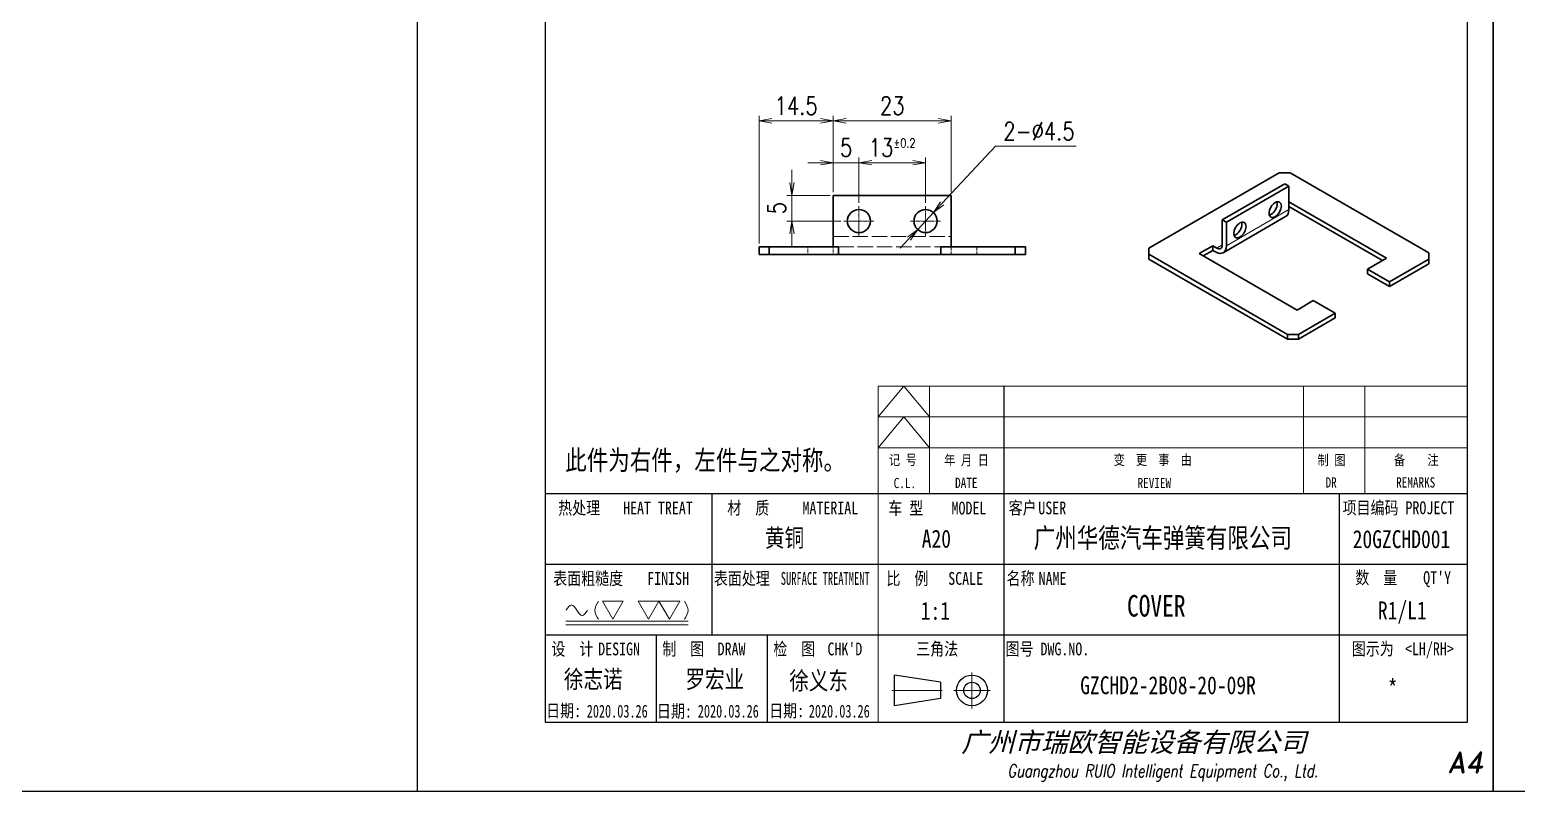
# Model space of a CAD drawing. Header units: millimetres. Extents: x 1201 to 11615, y -7347 to 2683.
# Drawn here: x 10480.5 to 10770.8, y 1515.7 to 1664.2 of the extents above; entities that cross this region are included whole.
import ezdxf
from ezdxf.enums import TextEntityAlignment as Align

# ---------------------------------------------------------------- set-up
doc = ezdxf.new("R2010")
doc.units = ezdxf.units.MM
for name, pattern in [('AM_ISO02W050x2', [3.75, 3, -0.75]), ('AM_ISO08W050x2', [9, 6, -0.75, 1.5, -0.75]), ('CENTER', [2, 1.25, -0.25, 0.25, -0.25])]:
    doc.linetypes.add(name, pattern=pattern)
for name, color, linetype, lineweight in [('CENTER', 2, 'AM_ISO08W050x2', 15), ('DIM', 3, 'Continuous', 20), ('DRAWING', 7, 'Continuous', 35), ('HIDDEN', 1, 'AM_ISO02W050x2', 18), ('图框', 7, 'Continuous', 15)]:
    doc.layers.add(name, color=color, linetype=linetype, lineweight=lineweight)
doc.layers.add('图\\M+19E79\\M+195B6\\M+18E9A', color=7, linetype='Continuous')
doc.styles.add('DIM', font='romans.shx', dxfattribs={"width": 0.8, "bigfont": 'bigfont.shx'})
doc.styles.add('STYLE1', font='')
doc.styles.add('国标', font='simfang.ttf', dxfattribs={"width": 0.8})
doc.styles.add('标题\\M+18E9A', font='romand.shx', dxfattribs={"oblique": 10, "bigfont": 'bigfont.shx'})
doc.styles.get('STYLE1').set_extended_font_data('SimSun')
doc.dimstyles.new('YH 1-1$0', dxfattribs={"dimtxt": 3.5, "dimasz": 2.5, "dimexe": 1, "dimexo": 0.625, "dimgap": 1.2, "dimtad": 1, "dimzin": 9, "dimdsep": 46, "dimtxsty": 'DIM', "dimblk": 'OPEN', "dimcen": 0, "dimclrd": 8, "dimclre": 8, "dimclrt": 2, "dimazin": 2, "dimtfac": 0.5, "dimtmove": 0, "dimatfit": 3, "dimldrblk": 'OPEN', "dimfxl": 0, "dimtolj": 1, "dimlwd": 13, "dimlwe": 13, "dimarcsym": 0})
doc.dimstyles.new('YH 1-1$3', dxfattribs={"dimtxt": 3.5, "dimasz": 2.5, "dimexe": 1, "dimexo": 0.625, "dimgap": 1.2, "dimtad": 1, "dimtoh": 1, "dimzin": 9, "dimdsep": 46, "dimtxsty": 'DIM', "dimblk": 'OPEN', "dimcen": 0, "dimclrd": 8, "dimclre": 8, "dimclrt": 2, "dimazin": 2, "dimtfac": 0.5, "dimtmove": 0, "dimatfit": 3, "dimldrblk": 'OPEN', "dimfxl": 0, "dimtolj": 1, "dimlwd": 13, "dimlwe": 13, "dimarcsym": 0})

# ---------------------------------------------------------------- blocks, each defined once
blk = doc.blocks.new('GZDEH零件A4图框V01版')
at = {"color": 2, "linetype": 'ByBlock', "lineweight": 30}
for p, q in [((102.17, 21.26), (93.17, 22.66)), ((93.17, 16.66), (93.17, 22.66)), ((102.17, 21.26), (102.17, 18.06)), ((102.17, 18.06), (93.17, 16.66))]:
    blk.add_line(p, q, dxfattribs=at)
at = {"color": 1, "linetype": 'CENTER', "lineweight": 5, "ltscale": 16.256}
for p, q in [((108.3, 23.18), (108.3, 16.14)), ((111.82, 19.66), (104.78, 19.66))]:
    blk.add_line(p, q, dxfattribs=at)
at = {"color": 1, "linetype": 'CENTER', "lineweight": 5, "ltscale": 9.144}
blk.add_line((102.47, 19.66), (92.65, 19.66), dxfattribs=at)
at = {"color": 2, "linetype": 'ByBlock', "lineweight": 30}
for radius in [3, 1.6]:
    blk.add_circle((108.3, 19.66), radius, dxfattribs=at)
at = {"layer": 'Defpoints', "linetype": 'Continuous'}
for p, q in [((0, 297), (0, 0)), ((210, 297), (0, 297)), ((210, 0), (210, 297)), ((210, 297), (210, 0)), ((0, 0), (210, 0))]:
    blk.add_line(p, q, dxfattribs=at)
at = {"layer": '图\\M+19E79\\M+195B6\\M+18E9A', "linetype": 'Continuous'}
for p, q in [((25, 292), (25, 13.5)), ((205, 292), (25, 292)), ((205, 13.5), (205, 292)), ((205, 13.5), (205, 97)), ((25, 13.5), (205, 13.5))]:
    blk.add_line(p, q, dxfattribs=at)
at = {"layer": '图\\M+19E79\\M+195B6\\M+18E9A', "color": 9}
for p, q in [((25, 292), (41.88, 283.54)), ((41.88, 264.79), (41.88, 292)), ((47.66, 291.75), (47.66, 292)), ((132.6, 264.79), (132.6, 292)), ((41.88, 288.22), (132.6, 288.22)), ((51.96, 272.29), (51.96, 288.22)), ((62.04, 272.29), (62.04, 288.22)), ((72.12, 272.29), (72.12, 288.22)), ((82.2, 268.54), (82.2, 288.22)), ((94.8, 264.79), (94.8, 288.22)), ((107.4, 264.79), (107.4, 288.22)), ((120, 264.79), (120, 288.22)), ((25, 283.54), (132.6, 283.54)), ((25, 279.79), (132.6, 279.79)), ((25, 276.04), (132.6, 276.04)), ((29.43, 272.34), (29.43, 276.04)), ((36.42, 272.34), (36.42, 276.04)), ((25.94, 274.19), (28, 274.19)), ((31.1, 273.3), (31.58, 275.09)), ((31.1, 273.3), (33.51, 273.3)), ((31.58, 275.09), (33.99, 275.09)), ((33.51, 273.3), (33.99, 275.09)), ((38.03, 273.3), (39.36, 275.16)), ((39.11, 273.3), (40.45, 275.16)), ((25, 272.29), (132.6, 272.29)), ((39.09, 269.41), (39.09, 271.18)), ((25, 268.54), (132.6, 268.54)), ((37.93, 269.41), (40.32, 269.41)), ((38.08, 267.29), (39.43, 267.29)), ((25, 264.79), (132.6, 264.79)), ((37.3, 266.69), (40.28, 266.69)), ((38.08, 266.09), (39.44, 266.09)), ((114.5, 79), (114.5, 13.5)), ((205, 58), (25, 58)), ((57.5, 58), (57.5, 30.5)), ((114.5, 58), (114.5, 13.5)), ((180, 58), (180, 13.5)), ((25, 44.25), (205, 44.25)), ((25, 30.5), (205, 30.5)), ((46.68, 30.5), (46.68, 13.5)), ((46.68, 30.5), (46.68, 13.5)), ((68.34, 30.5), (68.34, 13.5)), ((68.34, 30.5), (68.34, 13.5))]:
    blk.add_line(p, q, dxfattribs=at)
at = {"layer": '图框', "color": 7}
for p, q in [((90, 79), (205, 79)), ((90, 13.5), (90, 79))]:
    blk.add_line(p, q, dxfattribs=at)
at = {"layer": '图框', "color": 9}
for p, q in [((90, 73), (95, 79)), ((95, 79), (100, 73)), ((100, 58), (100, 79)), ((173, 58), (173, 79)), ((185, 79), (185, 58)), ((90, 73), (205, 73)), ((90, 67), (95, 73)), ((95, 73), (100, 67)), ((90, 67), (205, 67))]:
    blk.add_line(p, q, dxfattribs=at)
at = {"layer": '图\\M+19E79\\M+195B6\\M+18E9A', "color": 9, "style": '国标'}
for s, height, width, p in [('基本尺寸', 2, 0.8, (32.84, 288.88)), ('未注公差尺寸的极限偏差', 2, 0.8, (68.32, 289.02)), ('<GB/T1804>', 2, 0.8, (118.29, 289.19)), ('30', 1.2, 0.8, (72.55, 286.35)), ('金   属', 2, 0.8, (29.33, 280.48)), ('±0.1', 1.5, 0.8, (43.78, 280.23)), ('±0.1', 1.5, 0.8, (53.86, 280.23)), ('±0.2', 1.5, 0.8, (63.94, 280.23)), ('±0.3', 1.5, 0.8, (74.02, 280.23)), ('±0.5', 1.5, 0.8, (84.1, 280.23)), ('±0.8', 1.5, 0.8, (96.7, 280.23)), ('±1.2', 1.5, 0.8, (110.02, 280.23)), ('±2', 1.5, 0.8, (124.09, 280.23)), ('非 金 属', 2, 0.8, (28.53, 276.82)), ('---', 1.5, 0.8, (43.78, 276.81)), ('±0.2', 1.5, 0.8, (53.86, 276.54)), ('±0.3', 1.5, 0.8, (63.94, 276.69)), ('±0.4', 1.5, 0.8, (74.02, 276.75)), ('±0.6', 1.5, 0.8, (84.1, 276.75)), ('±0.9', 1.5, 0.8, (96.7, 276.78)), ('±1.3', 1.5, 0.8, (110.02, 276.84)), ('±2.5', 1.5, 0.8, (124.09, 276.85)), ('0.1', 1.5, 0.8, (63.94, 273.12)), ('0.2', 1.5, 0.8, (74.02, 273.13)), ('0.4', 1.5, 0.8, (84.1, 273.13)), ('0.6', 1.5, 0.8, (96.7, 273.11)), ('0.8', 1.5, 0.8, (110.02, 273.13)), ('1.5', 1.5, 0.8, (124.09, 273.12)), ('0.6', 1.5, 0.8, (84.1, 269.33)), ('0.8', 1.5, 0.8, (96.7, 269.3)), ('1', 1.5, 0.8, (110.02, 269.34)), ('2', 1.5, 0.8, (124.09, 269.2)), ('0.8', 1.5, 0.8, (96.7, 265.59)), ('1', 1.5, 0.8, (110.1, 265.6)), ('2', 1.5, 0.8, (124.13, 265.57)), ('热处理', 2.5, 0.8, (27.54, 54)), ('材  质', 2.5, 0.8, (60.55, 54)), ('项目编码 PROJECT', 2.5, 0.8, (180.64, 54.03)), ('表面粗糙度', 2.5, 0.8, (26.56, 40.25)), ('表面处理', 2.5, 0.8, (57.91, 40.25)), ('SURFACE TREATMENT', 2.5, 0.6, (70.98, 40.25)), ('比  例\u3000', 2.5, 0.8, (91.61, 40.25)), ('SCALE', 2.5, 0.8, (103.66, 40.25)), ('名称\u3000', 2.5, 0.8, (115.05, 40.25)), ('NAME', 2.5, 0.8, (121.31, 40.25)), ('数  量', 2.5, 0.8, (183.12, 40.41)), ("QT'Y ", 2.5, 0.8, (196.37, 40.41)), (' DESIGN', 2.5, 0.8, (33.98, 26.5)), ("CHK'D", 2.5, 0.8, (80.09, 26.5)), ('三角法', 2.5, 0.8, (97.41, 26.5)), ('图号', 2.5, 0.8, (114.87, 26.5)), ('DWG.NO.', 2.5, 0.8, (121.67, 26.5)), ('图示为', 2.5, 0.8, (182.45, 26.53)), ('<LH/RH>', 2.5, 0.8, (192.82, 26.53)), (' DRAW', 2.5, 0.8, (57.29, 26.5))]:
    blk.add_text(s, height=height, dxfattribs=dict(at, width=width)).set_placement(p)
at = {"layer": '图\\M+19E79\\M+195B6\\M+18E9A', "color": 9, "lineweight": 15, "style": '国标', "width": 0.8}
for s, p in [('0.5', (42.54, 286.35)), ('以上', (45.15, 286.3)), ('3', (52.39, 286.35)), ('以上', (53.76, 286.3)), ('10', (62.47, 286.35)), ('以上', (64.6, 286.3)), ('以上', (74.53, 286.3)), ('120', (82.39, 286.35)), ('以上', (85.72, 286.3)), ('400', (95.03, 286.35)), ('以上', (98.19, 286.3)), ('1000', (107.63, 286.35)), ('以上', (111.67, 286.3)), ('2000', (120.23, 286.35)), ('以上', (124.31, 286.3)), ('3', (47.24, 284.06)), ('以下', (48.61, 284.01)), ('10', (56.7, 283.92)), ('以下', (58.69, 283.87)), ('30', (66.78, 283.92)), ('以下', (68.77, 283.87)), ('120', (75.77, 283.92)), ('以下', (78.85, 283.87)), ('400', (88.21, 283.92)), ('以下', (91.45, 283.87)), ('1000', (99.92, 283.92)), ('以下', (104.05, 283.87)), ('2000', (112.5, 283.92)), ('以下', (116.65, 283.87)), ('4000', (125.1, 283.92)), ('以下', (129.25, 283.87))]:
    blk.add_text(s, height=1.2, dxfattribs=at).set_placement(p)
at = {"layer": '图\\M+19E79\\M+195B6\\M+18E9A', "color": 9, "lineweight": 13, "style": '国标'}
blk.add_text('0.6', height=1.5, dxfattribs=at).set_placement((60.56, 265.61))
at = {"layer": '图\\M+19E79\\M+195B6\\M+18E9A', "color": 9, "style": '国标', "width": 0.8}
for s, p in [('HEAT TREAT', (47, 54)), ('MATERIAL', (80.65, 54)), ('客户', (118.19, 54)), ('USER', (123.97, 54)), ('FINISH', (48.99, 40.25)), ('设  计', (30.3, 26.5)), ('制  图', (51.94, 26.5)), ('检  图', (73.62, 26.5)), ('日期:', (28.6, 14.46)), ('日期:', (50.22, 14.36)), ('日期:', (72.13, 14.46))]:
    blk.add_text(s, height=2.5, dxfattribs=at).set_placement(p, align=Align.CENTER)
for s, p in [('车 型', (95.38, 55.27)), ('MODEL', (107.71, 55.22))]:
    blk.add_text(s, height=2.5, dxfattribs=at).set_placement(p, align=Align.MIDDLE)
at = {"layer": '图\\M+19E79\\M+195B6\\M+18E9A', "color": 7, "lineweight": -3, "style": 'STYLE1', "oblique": 15}
blk.add_text('广州市瑞欧智能设备有限公司', height=3.8, dxfattribs=at).set_placement((106.21, 7.68))
at = {"layer": '图\\M+19E79\\M+195B6\\M+18E9A', "color": 7, "style": '标题\\M+18E9A', "oblique": 10}
blk.add_text('A4', height=4, dxfattribs=at).set_placement((204.57, 5.66), align=Align.MIDDLE)
at = {"layer": '图\\M+19E79\\M+195B6\\M+18E9A', "color": 7, "style": '标题\\M+18E9A', "oblique": 10, "width": 0.75}
blk.add_text('Guangzhou RUIO Intelligent Equipment Co., Ltd. ', height=2.5, dxfattribs=at).set_placement((146.18, 3.62), align=Align.MIDDLE)
at = {"layer": '图\\M+19E79\\M+195B6\\M+18E9A', "color": 9, "lineweight": 15, "insert": (94.85, 290.31), "char_height": 1.2, "width": 8.7957, "attachment_point": 1, "style": '国标'}
blk.add_mtext('(单位mm)', dxfattribs=at)
at = {"layer": '图\\M+19E79\\M+195B6\\M+18E9A', "color": 9, "insert": (54.02, 273.09), "char_height": 1.5, "attachment_point": 7, "style": '国标'}
blk.add_mtext_dynamic_manual_height_columns('0.05', width=5.1982, gutter_width=12.5, heights=[0], dxfattribs=at)
at = {"layer": '图框', "color": 9, "style": '国标', "width": 0.8}
for s, p in [('记 号', (94.82, 63.62)), ('年 月 日', (107.24, 63.57)), ('变  更  事  由', (143.58, 63.63)), ('C.L.', (95.2, 59.11)), ('DATE', (107.19, 59.14)), ('REVIEW', (143.89, 59.11))]:
    blk.add_text(s, height=2, dxfattribs=at).set_placement(p, align=Align.CENTER)
for s, p in [('制 图', (178.49, 64.61)), ('备    注', (195.02, 64.64)), ('DR', (178.4, 60.22)), ('REMARKS', (194.91, 60.23))]:
    blk.add_text(s, height=2, dxfattribs=at).set_placement(p, align=Align.MIDDLE)
blk = doc.blocks.new('FINISH_012')
at = {"layer": 'DIM'}
for p, q in [((-16.94, -5), (-14.06, -5)), ((-15.5, -7.5), (-16.94, -5)), ((-14.06, -5), (-15.5, -7.5)), ((-11.94, -5), (-9.06, -5)), ((-10.5, -7.5), (-11.94, -5)), ((-9.06, -5), (-10.5, -7.5)), ((-7.61, -7.5), (-9.06, -5)), ((-9.06, -5), (-6.17, -5)), ((-6.17, -5), (-7.61, -7.5)), ((-22.04, -7.78), (-5, -7.78)), ((-22.04, -8.28), (-5, -8.28))]:
    blk.add_line(p, q, dxfattribs=at)
for points in [[(-22, -6.25), (-21.25, -5.5), (-20.5, -6.25), (-19.75, -7), (-19, -6.25)], [(-17.5, -5), (-18, -6.25), (-17.5, -7.5)], [(-5.5, -5), (-5, -6.25), (-5.5, -7.5)]]:
    blk.add_spline(points, degree=3, dxfattribs=at)
blk = doc.blocks.new('5R67EY')
at = {"color": 7, "lineweight": 13, "ltscale": 0.469485}
blk.add_line((194349.87, 13399.97), (194366.14, 13409.36), dxfattribs=at)
at = {"color": 7, "lineweight": 13, "ltscale": 0.040825}
blk.add_line((194347.4, 13399.36), (194348.81, 13400.17), dxfattribs=at)
at = {"layer": 'DRAWING', "lineweight": 35}
for p, q in [((194363.66, 13418.95), (194329.72, 13399.36)), ((194402.55, 13398.13), (194366.49, 13418.95)), ((194366.14, 13411.4), (194391.59, 13396.7)), ((194390.53, 13396.09), (194366.14, 13410.17)), ((194329.72, 13397.72), (194365.78, 13376.9)), ((194329.72, 13396.5), (194365.78, 13375.68)), ((194368.26, 13383.23), (194342.8, 13397.93))]:
    blk.add_line(p, q, dxfattribs=at)
at = {"layer": 'DRAWING', "lineweight": 35, "ltscale": 0.070711}
for p, q in [((194366.49, 13418.95), (194363.66, 13418.95)), ((194365.78, 13376.9), (194368.61, 13376.9)), ((194365.78, 13375.68), (194368.61, 13375.68))]:
    blk.add_line(p, q, dxfattribs=at)
at = {"layer": 'DRAWING', "lineweight": 35, "ltscale": 0.469485}
for p, q in [((194365.08, 13416.09), (194348.81, 13406.7)), ((194349.87, 13406.09), (194366.14, 13415.48)), ((194365.31, 13407.53), (194349.05, 13398.14))]:
    blk.add_line(p, q, dxfattribs=at)
at = {"layer": 'DRAWING', "lineweight": 35, "ltscale": 0.030619}
for p, q in [((194365.08, 13416.09), (194366.14, 13415.48)), ((194348.81, 13406.7), (194349.87, 13406.09)), ((194346.34, 13399.97), (194347.4, 13399.36)), ((194346.34, 13398.74), (194346.34, 13399.97)), ((194329.72, 13397.72), (194329.72, 13396.5)), ((194402.55, 13395.27), (194402.55, 13396.5)), ((194386.64, 13392.62), (194386.64, 13393.84)), ((194392.3, 13390.58), (194392.3, 13389.35)), ((194378.16, 13381.19), (194378.16, 13382.41)), ((194365.78, 13376.9), (194365.78, 13375.68)), ((194368.61, 13376.9), (194368.61, 13375.68))]:
    blk.add_line(p, q, dxfattribs=at)
at = {"layer": 'DRAWING', "lineweight": 35, "ltscale": 0.153093}
for p, q in [((194366.14, 13409.36), (194366.14, 13415.48)), ((194349.87, 13406.09), (194349.87, 13399.97))]:
    blk.add_line(p, q, dxfattribs=at)
at = {"layer": 'DRAWING', "lineweight": 35, "ltscale": 0.163299}
for p, q in [((194348.81, 13406.7), (194348.81, 13400.17)), ((194386.64, 13393.84), (194392.3, 13390.58)), ((194392.3, 13389.35), (194386.64, 13392.62)), ((194378.16, 13382.41), (194372.5, 13385.68))]:
    blk.add_line(p, q, dxfattribs=at)
at = {"layer": 'DRAWING', "lineweight": 35, "ltscale": 0.003615}
blk.add_line((194362.6, 13409.36), (194362.73, 13409.43), dxfattribs=at)
at = {"layer": 'DRAWING', "lineweight": 35, "ltscale": 0.001857}
blk.add_line((194362.67, 13409.32), (194362.6, 13409.36), dxfattribs=at)
at = {"layer": 'DRAWING', "lineweight": 35, "ltscale": 0.040825}
for p, q in [((194329.72, 13399.36), (194329.72, 13397.72)), ((194402.55, 13396.5), (194402.55, 13398.13))]:
    blk.add_line(p, q, dxfattribs=at)
at = {"layer": 'DRAWING', "lineweight": 35, "ltscale": 0.102062}
blk.add_line((194342.8, 13397.93), (194346.34, 13399.97), dxfattribs=at)
at = {"layer": 'DRAWING', "lineweight": 35, "ltscale": 0.071443}
blk.add_line((194343.86, 13397.31), (194346.34, 13398.74), dxfattribs=at)
at = {"layer": 'DRAWING', "lineweight": 35, "ltscale": 0.020412}
blk.add_line((194346.34, 13398.74), (194347.05, 13398.33), dxfattribs=at)
at = {"layer": 'DRAWING', "lineweight": 35, "ltscale": 0.142887}
blk.add_line((194391.59, 13396.7), (194386.64, 13393.84), dxfattribs=at)
at = {"layer": 'DRAWING', "lineweight": 35, "ltscale": 0.29598}
for p, q in [((194392.3, 13390.58), (194402.55, 13396.5)), ((194392.3, 13389.35), (194402.55, 13395.27))]:
    blk.add_line(p, q, dxfattribs=at)
at = {"layer": 'DRAWING', "lineweight": 35, "ltscale": 0.122474}
blk.add_line((194372.5, 13385.68), (194368.26, 13383.23), dxfattribs=at)
at = {"layer": 'DRAWING', "lineweight": 35, "ltscale": 0.275568}
for p, q in [((194368.61, 13376.9), (194378.16, 13382.41)), ((194368.61, 13375.68), (194378.16, 13381.19))]:
    blk.add_line(p, q, dxfattribs=at)
at = {"layer": 'DRAWING', "lineweight": 35}
for centre, start, end in [((194360.69, 13409.57), 283.6241, 300.7322), ((194351.49, 13404.27), 283.6246, 300.7319)]:
    blk.add_arc(centre, 1.68, start, end, dxfattribs=at)
for centre, major_axis, ratio, start_param, end_param in [((194362.6, 13409.36), (-1.12, -1.95), 0.57735, 3.92699, 6.283185), ((194362.6, 13409.36), (-1.12, -1.95), 0.57735, 6.283185, 9.424777), ((194361.54, 13409.97), (-1.12, -1.95), 0.57735, 0.785398, 2.356194), ((194362.6, 13409.36), (-1.12, -1.95), 0.57735, 3.141592, 3.92699), ((194361.54, 13409.97), (1.12, 1.95), 0.57735, 5.497786, 5.792303), ((194353.41, 13404.05), (-1.13, -1.95), 0.577302, 3.141592, 6.283117), ((194363.31, 13410.99), (-2, 3.46), 0.577351, 3.141593, 3.926991), ((194352.35, 13404.66), (-1.13, -1.95), 0.577355, 0.785406, 2.356187), ((194353.41, 13404.05), (1.12, 1.95), 0.57735, 3.92699, 5.497786), ((194352.35, 13404.66), (1.12, 1.95), 0.57735, 5.497786, 5.792303), ((194353.41, 13404.05), (-1.12, -1.95), 0.57735, 2.356194, 3.141592), ((194347.4, 13400.99), (-1, 1.73), 0.577351, 2.356195, 3.141593), ((194347.4, 13400.99), (-1, 1.73), 0.577351, 3.141593, 3.926991), ((194347.05, 13401.6), (2, -3.46), 0.577351, 0, 0.785398), ((194353.41, 13404.05), (-1.12, -1.95), 0.577446, 0.000085, 0.785674), ((194347.05, 13401.6), (2, -3.46), 0.577351, 5.497787, 6.283186)]:
    blk.add_ellipse(centre, major_axis=major_axis, ratio=ratio, start_param=start_param, end_param=end_param, dxfattribs=at)
blk = doc.blocks.new('_Open')
at = {"color": 0, "linetype": 'ByBlock', "lineweight": -2}
for p, q in [((-1, 0.17), (0, 0)), ((-1, -0.17), (0, 0)), ((0, 0), (-1, 0))]:
    blk.add_line(p, q, dxfattribs=at)
blk = doc.blocks.new('*D388')
at = {"layer": 'Defpoints', "color": 0, "ltscale": 2, "transparency": 16777216}
for p in [(10622.8, 1646.39), (10637.3, 1631.85), (10622.8, 1621.85)]:
    blk.add_point(p, dxfattribs=at)
at = {"layer": 'DIM', "color": 8, "lineweight": 13, "ltscale": 2, "transparency": 16777216}
for p, q in [((10622.8, 1622.47), (10622.8, 1647.39)), ((10634.8, 1646.39), (10625.3, 1646.39)), ((10637.3, 1632.47), (10637.3, 1647.39))]:
    blk.add_line(p, q, dxfattribs=at)
at = {"layer": 'DIM', "color": 8, "lineweight": 13, "ltscale": 2, "transparency": 16777216, "xscale": 2.5, "yscale": 2.5, "zscale": 2.5, "rotation": 180}
blk.add_blockref('_Open', (10622.8, 1646.39), dxfattribs=at)
at = {"layer": 'DIM', "color": 8, "lineweight": 13, "ltscale": 2, "transparency": 16777216, "xscale": 2.5, "yscale": 2.5, "zscale": 2.5}
blk.add_blockref('_Open', (10637.3, 1646.39), dxfattribs=at)
at = {"layer": 'DIM', "color": 2, "ltscale": 2, "transparency": 16777216, "insert": (10630.05, 1649.34), "char_height": 3.5, "attachment_point": 5, "style": 'DIM'}
blk.add_mtext('\\A1;14.5', dxfattribs=at)
blk = doc.blocks.new('*D389')
at = {"layer": 'Defpoints', "color": 0, "ltscale": 2, "transparency": 16777216}
for p in [(10660.3, 1646.39), (10637.3, 1631.85), (10660.3, 1631.85)]:
    blk.add_point(p, dxfattribs=at)
at = {"layer": 'DIM', "color": 8, "lineweight": 13, "ltscale": 2, "transparency": 16777216}
for p, q in [((10637.3, 1632.47), (10637.3, 1647.39)), ((10639.8, 1646.39), (10657.8, 1646.39)), ((10660.3, 1632.47), (10660.3, 1647.39))]:
    blk.add_line(p, q, dxfattribs=at)
at = {"layer": 'DIM', "color": 8, "lineweight": 13, "ltscale": 2, "transparency": 16777216, "xscale": 2.5, "yscale": 2.5, "zscale": 2.5, "rotation": 180}
blk.add_blockref('_Open', (10637.3, 1646.39), dxfattribs=at)
at = {"layer": 'DIM', "color": 8, "lineweight": 13, "ltscale": 2, "transparency": 16777216, "xscale": 2.5, "yscale": 2.5, "zscale": 2.5}
blk.add_blockref('_Open', (10660.3, 1646.39), dxfattribs=at)
at = {"layer": 'DIM', "color": 2, "ltscale": 2, "transparency": 16777216, "insert": (10648.8, 1649.34), "char_height": 3.5, "attachment_point": 5, "style": 'DIM'}
blk.add_mtext('\\A1;23', dxfattribs=at)
blk = doc.blocks.new('*D390')
at = {"layer": 'Defpoints', "color": 0, "ltscale": 2, "transparency": 16777216}
for p in [(10637.3, 1638.23), (10637.3, 1631.85), (10642.3, 1629.77)]:
    blk.add_point(p, dxfattribs=at)
at = {"layer": 'DIM', "color": 8, "lineweight": 13, "ltscale": 2, "transparency": 16777216}
for p, q in [((10634.8, 1638.23), (10632.3, 1638.23)), ((10637.3, 1632.47), (10637.3, 1639.23)), ((10642.3, 1638.23), (10637.3, 1638.23)), ((10642.3, 1630.4), (10642.3, 1639.23)), ((10644.8, 1638.23), (10647.3, 1638.23))]:
    blk.add_line(p, q, dxfattribs=at)
at = {"layer": 'DIM', "color": 8, "lineweight": 13, "ltscale": 2, "transparency": 16777216, "xscale": 2.5, "yscale": 2.5, "zscale": 2.5}
blk.add_blockref('_Open', (10637.3, 1638.23), dxfattribs=at)
at = {"layer": 'DIM', "color": 8, "lineweight": 13, "ltscale": 2, "transparency": 16777216, "xscale": 2.5, "yscale": 2.5, "zscale": 2.5, "rotation": 180}
blk.add_blockref('_Open', (10642.3, 1638.23), dxfattribs=at)
at = {"layer": 'DIM', "color": 2, "ltscale": 2, "transparency": 16777216, "insert": (10639.8, 1641.18), "char_height": 3.5, "attachment_point": 5, "style": 'DIM'}
blk.add_mtext('\\A1;5', dxfattribs=at)
blk = doc.blocks.new('*D391')
at = {"layer": 'Defpoints', "color": 0, "ltscale": 2, "transparency": 16777216}
for p in [(10655.3, 1638.23), (10642.3, 1629.77), (10655.3, 1629.77)]:
    blk.add_point(p, dxfattribs=at)
at = {"layer": 'DIM', "color": 8, "lineweight": 13, "ltscale": 2, "transparency": 16777216}
for p, q in [((10642.3, 1630.4), (10642.3, 1639.23)), ((10644.8, 1638.23), (10652.8, 1638.23)), ((10655.3, 1630.4), (10655.3, 1639.23))]:
    blk.add_line(p, q, dxfattribs=at)
at = {"layer": 'DIM', "color": 8, "lineweight": 13, "ltscale": 2, "transparency": 16777216, "xscale": 2.5, "yscale": 2.5, "zscale": 2.5, "rotation": 180}
blk.add_blockref('_Open', (10642.3, 1638.23), dxfattribs=at)
at = {"layer": 'DIM', "color": 8, "lineweight": 13, "ltscale": 2, "transparency": 16777216, "xscale": 2.5, "yscale": 2.5, "zscale": 2.5}
blk.add_blockref('_Open', (10655.3, 1638.23), dxfattribs=at)
at = {"layer": 'DIM', "color": 2, "ltscale": 2, "transparency": 16777216, "insert": (10648.8, 1641.18), "char_height": 3.5, "attachment_point": 5, "style": 'DIM'}
blk.add_mtext('\\A2;13{\\H1.75;\\M+1817D0.2}', dxfattribs=at)
blk = doc.blocks.new('*D392')
at = {"layer": 'Defpoints', "color": 0, "ltscale": 2, "transparency": 16777216}
for p in [(10629.23, 1631.85), (10637.3, 1631.85), (10639.38, 1626.85)]:
    blk.add_point(p, dxfattribs=at)
at = {"layer": 'DIM', "color": 8, "lineweight": 13, "ltscale": 2, "transparency": 16777216}
for p, q in [((10629.23, 1634.35), (10629.23, 1636.85)), ((10636.68, 1631.85), (10628.23, 1631.85)), ((10629.23, 1626.85), (10629.23, 1631.85)), ((10638.75, 1626.85), (10628.23, 1626.85)), ((10629.23, 1624.35), (10629.23, 1621.85))]:
    blk.add_line(p, q, dxfattribs=at)
at = {"layer": 'DIM', "color": 8, "lineweight": 13, "ltscale": 2, "transparency": 16777216, "xscale": 2.5, "yscale": 2.5, "zscale": 2.5}
for p, rotation in [((10629.23, 1631.85), 270), ((10629.23, 1626.85), 90)]:
    blk.add_blockref('_Open', p, dxfattribs=dict(at, rotation=rotation))
at = {"layer": 'DIM', "color": 2, "ltscale": 2, "transparency": 16777216, "insert": (10626.28, 1629.35), "char_height": 3.5, "attachment_point": 5, "rotation": 90, "style": 'DIM'}
blk.add_mtext('\\A1;5', dxfattribs=at)
blk = doc.blocks.new('*D393')
at = {"layer": 'Defpoints', "color": 0, "ltscale": 2, "transparency": 16777216}
for p in [(10656.84, 1628.49), (10653.77, 1625.21)]:
    blk.add_point(p, dxfattribs=at)
at = {"layer": 'DIM', "color": 8, "lineweight": 13, "ltscale": 2, "transparency": 16777216}
for p, q in [((10668.97, 1641.43), (10658.55, 1630.32)), ((10684.71, 1641.43), (10668.97, 1641.43)), ((10653.77, 1625.21), (10656.84, 1628.49)), ((10652.06, 1623.38), (10650.35, 1621.56))]:
    blk.add_line(p, q, dxfattribs=at)
at = {"layer": 'DIM', "color": 8, "lineweight": 13, "ltscale": 2, "transparency": 16777216, "xscale": 2.5, "yscale": 2.5, "zscale": 2.5}
for p, rotation in [((10656.84, 1628.49), 226.846381421602), ((10653.77, 1625.21), 46.846381421602)]:
    blk.add_blockref('_Open', p, dxfattribs=dict(at, rotation=rotation))
at = {"layer": 'DIM', "color": 2, "ltscale": 2, "transparency": 16777216, "insert": (10677.44, 1644.38), "char_height": 3.5, "attachment_point": 5, "style": 'DIM'}
blk.add_mtext('\\A1;2-%%c4.5', dxfattribs=at)

msp = doc.modelspace()

# ---------------------------------------------------------------- linework, layer by layer
msp.add_line((1201.092, 1515.65), (11530.711, 1515.65))
at = {"layer": 'CENTER', "ltscale": 0.14625}
for p, q in [((10642.304, 1629.775), (10642.304, 1623.925)), ((10655.304, 1629.775), (10655.304, 1623.925)), ((10645.229, 1626.85), (10639.379, 1626.85)), ((10658.229, 1626.85), (10652.379, 1626.85))]:
    msp.add_line(p, q, dxfattribs=at)
at = {"layer": 'DRAWING', "lineweight": 35}
for p, q in [((10637.304, 1631.85), (10660.304, 1631.85)), ((10638.304, 1620.35), (10658.304, 1620.35))]:
    msp.add_line(p, q, dxfattribs=at)
at = {"layer": 'DRAWING', "lineweight": 35, "ltscale": 0.1875}
for p, q in [((10637.304, 1631.85), (10637.304, 1624.35)), ((10660.304, 1624.35), (10660.304, 1631.85))]:
    msp.add_line(p, q, dxfattribs=at)
at = {"layer": 'DRAWING', "lineweight": 35, "ltscale": 0.0625}
for p, q in [((10637.304, 1621.85), (10637.304, 1624.35)), ((10660.304, 1624.35), (10660.304, 1621.85))]:
    msp.add_line(p, q, dxfattribs=at)
at = {"layer": 'DRAWING', "lineweight": 35, "ltscale": 0.05}
for p, q in [((10622.804, 1621.85), (10624.804, 1621.85)), ((10622.804, 1620.35), (10624.804, 1620.35)), ((10672.804, 1621.85), (10674.804, 1621.85)), ((10674.804, 1620.35), (10672.804, 1620.35))]:
    msp.add_line(p, q, dxfattribs=at)
at = {"layer": 'DRAWING', "lineweight": 35, "ltscale": 0.0375}
for p, q in [((10622.804, 1621.85), (10622.804, 1620.35)), ((10624.804, 1621.85), (10624.804, 1620.35)), ((10638.304, 1620.35), (10638.304, 1621.85)), ((10658.304, 1621.85), (10658.304, 1620.35)), ((10672.804, 1620.35), (10672.804, 1621.85)), ((10674.804, 1620.35), (10674.804, 1621.85))]:
    msp.add_line(p, q, dxfattribs=at)
at = {"layer": 'DRAWING', "lineweight": 35, "ltscale": 0.3375}
for p, q in [((10624.804, 1621.85), (10638.304, 1621.85)), ((10624.804, 1620.35), (10638.304, 1620.35))]:
    msp.add_line(p, q, dxfattribs=at)
at = {"layer": 'DRAWING', "lineweight": 35, "ltscale": 0.3625}
for p, q in [((10658.304, 1621.85), (10672.804, 1621.85)), ((10658.304, 1620.35), (10672.804, 1620.35))]:
    msp.add_line(p, q, dxfattribs=at)
at = {"layer": 'DRAWING', "lineweight": 35}
for centre in [(10642.304, 1626.85), (10655.304, 1626.85)]:
    msp.add_circle(centre, 2.25, dxfattribs=at)
at = {"layer": 'HIDDEN'}
for p, q in [((10637.304, 1623.85), (10660.304, 1623.85)), ((10638.304, 1621.85), (10658.304, 1621.85))]:
    msp.add_line(p, q, dxfattribs=at)
at = {"layer": 'HIDDEN', "ltscale": 0.0375}
for p, q in [((10624.804, 1620.35), (10624.804, 1621.85)), ((10632.304, 1620.35), (10632.304, 1621.85)), ((10637.304, 1620.35), (10637.304, 1621.85)), ((10660.304, 1621.85), (10660.304, 1620.35)), ((10665.304, 1621.85), (10665.304, 1620.35)), ((10672.804, 1621.85), (10672.804, 1620.35))]:
    msp.add_line(p, q, dxfattribs=at)
at = {"layer": '图\\M+19E79\\M+195B6\\M+18E9A', "color": 9, "linetype": 'Continuous'}
msp.add_line((10581.068, 1612.65), (10581.068, 1529.15), dxfattribs=at)

# ---------------------------------------------------------------- block references
at = {"layer": 'DIM', "xscale": 0.75, "yscale": 0.75, "zscale": 0.75}
msp.add_blockref('5R67EY', (-135048.386, -8427.933), dxfattribs=at)
at = {"layer": '图\\M+19E79\\M+195B6\\M+18E9A', "xscale": 1.399999999994179, "yscale": 1.400000000001455, "zscale": 1.40000000000009}
msp.add_blockref('FINISH_012', (10615.951, 1559.687), dxfattribs=at)
at = {"layer": '图框'}
msp.add_blockref('GZDEH零件A4图框V01版', (10556.068, 1515.65), dxfattribs=at)

# ---------------------------------------------------------------- texts
at = {"layer": '图\\M+19E79\\M+195B6\\M+18E9A', "color": 3, "style": '国标'}
for s, height, width, p in [('此件为右件，左件与之对称。', 3.85, 0.8, (10584.971, 1578.285)), ('黄铜', 3.5, 0.8, (10623.966, 1563.326)), ('A20', 3.5, 0.8, (10654.564, 1563.146)), ('广州华德汽车弹簧有限公司', 3.85, 0.8, (10676.413, 1563.131)), ('20GZCHD001', 3.5, 0.8, (10738.68, 1563.06)), ('COVER', 4.2, 0.8, (10694.625, 1549.714)), ('1:1', 3.5, 0.8, (10654.369, 1549.083)), ('R1/L1 ', 3.5, 0.8, (10743.598, 1549.156)), ('徐志诺', 3.5, 0.8, (10584.715, 1535.755)), ('罗宏业', 3.5, 0.8, (10608.446, 1535.755)), ('徐义东', 3.5, 0.8, (10628.706, 1535.467)), ('GZCHD2-2B08-20-09R', 3.5, 0.8, (10685.497, 1534.569)), ('*', 3.5, 0.8, (10745.528, 1533.95)), ('2020.03.26', 2.5, 0.7, (10589.176, 1530.015)), ('2020.03.26', 2.5, 0.7, (10610.856, 1530.015)), ('2020.03.26', 2.5, 0.7, (10632.516, 1530.015))]:
    msp.add_text(s, height=height, dxfattribs=dict(at, width=width)).set_placement(p)

# ---------------------------------------------------------------- dimensions: what is measured, and where the dimension line sits
at = {"layer": 'DIM', "ltscale": 2}
for base, p1, p2, picture, middle in [((10622.804, 1646.391), (10637.304, 1631.85), (10622.804, 1621.85), '*D388', (10630.054, 1649.341)), ((10660.304, 1646.391), (10637.304, 1631.85), (10660.304, 1631.85), '*D389', (10648.804, 1649.341)), ((10637.304, 1638.232), (10642.304, 1629.775), (10637.304, 1631.85), '*D390', (10639.804, 1641.182))]:
    dim = msp.add_linear_dim(base=base, p1=p1, p2=p2, dimstyle='YH 1-1$0', dxfattribs=at)
    dim.commit()
    dim.dimension.update_dxf_attribs({"geometry": picture, "text_midpoint": middle})
dim = msp.add_diameter_dim_2p(p1=(10653.765, 1625.209), p2=(10656.843, 1628.491), dimstyle='YH 1-1$3', override={"dimpost": '2-%%c<>'}, dxfattribs=at)
dim.commit()
dim.dimension.update_dxf_attribs({"geometry": '*D393', "text_midpoint": (10677.441, 1641.431), "dimtype": 163})
dim = msp.add_linear_dim(base=(10655.304, 1638.232), p1=(10642.304, 1629.775), p2=(10655.304, 1629.775), dimstyle='YH 1-1$0', override={"dimtol": 1, "dimlim": 0, "dimtp": 0.2, "dimtm": 0.2, "dimtfac": 0.5, "dimtolj": 2}, dxfattribs=at)
dim.commit()
dim.dimension.update_dxf_attribs({"geometry": '*D391', "text_midpoint": (10648.804, 1638.232), "dimtype": 160})
dim = msp.add_linear_dim(base=(10629.233, 1631.85), p1=(10639.379, 1626.85), p2=(10637.304, 1631.85), angle=90, dimstyle='YH 1-1$0', dxfattribs=at)
dim.commit()
dim.dimension.update_dxf_attribs({"geometry": '*D392', "text_midpoint": (10626.283, 1629.35)})

doc.saveas('drawing.dxf')
